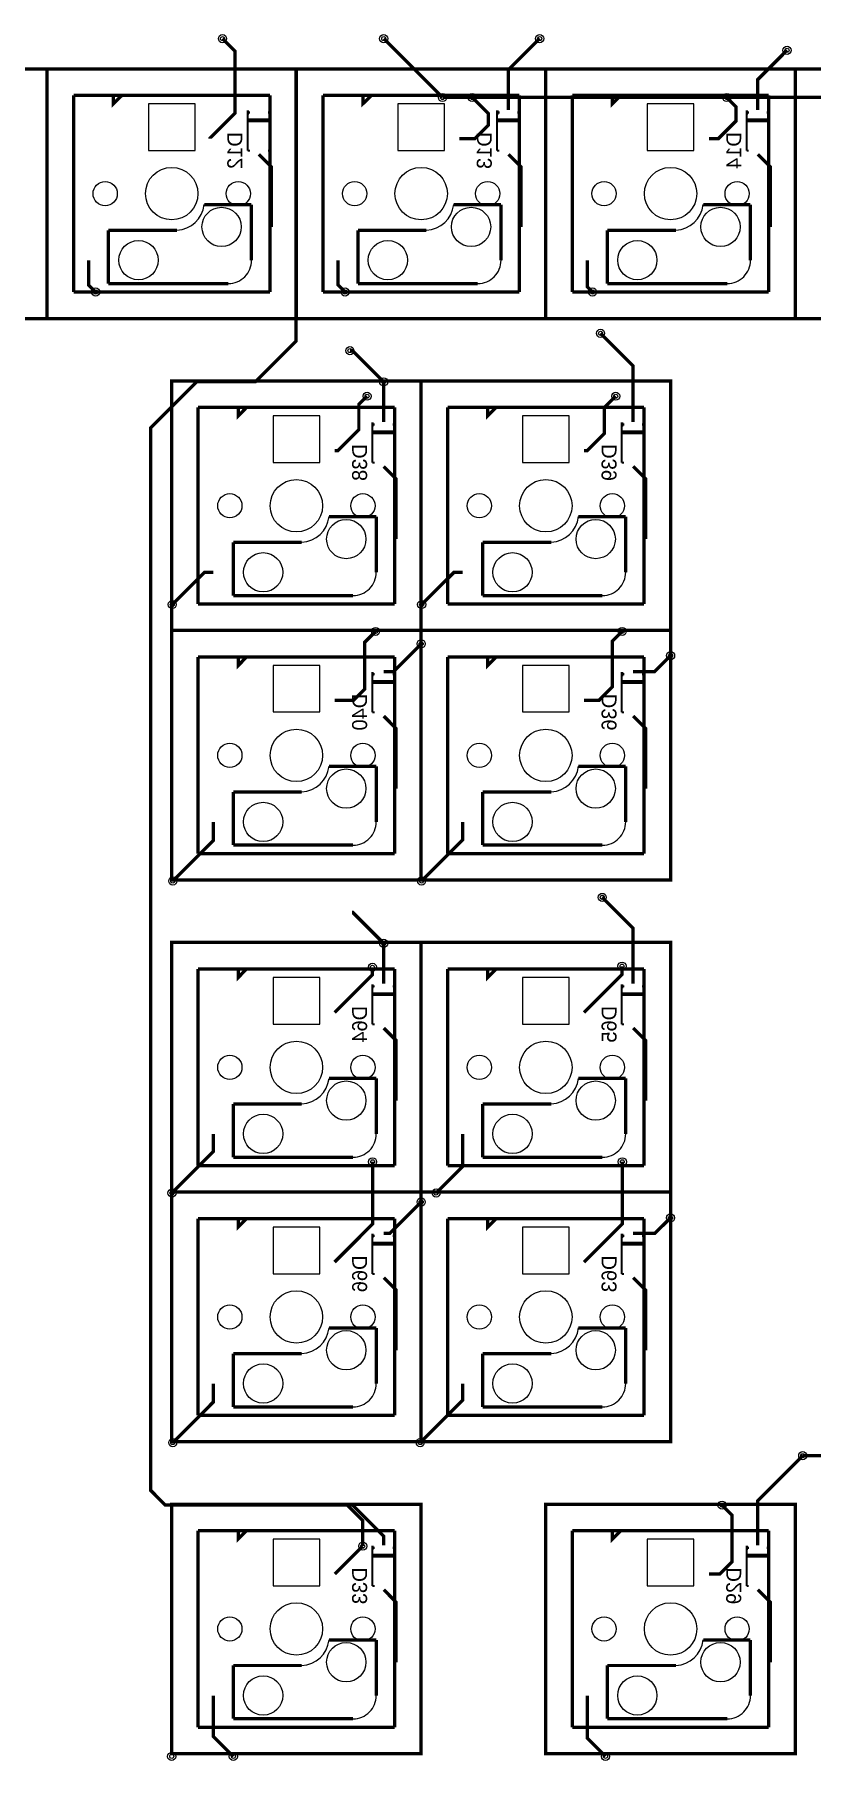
# Model space of a CAD drawing. Extents: x -38 to 13910, y -467 to 6521.
# Drawn here: x 187.2 to 246.5, y -14.3 to 117.4 of the extents above; entities that cross this region are included whole.
import ezdxf

# ---------------------------------------------------------------- set-up
doc = ezdxf.new("R2010")
doc.units = 0
doc.header["$MEASUREMENT"] = 0
for name, color, linetype, true_color in [('BottomLayer', 5, 'Continuous', 0x0000ff), ('BottomSilkLayer', 7, 'Continuous', 0x66cc33), ('Document', 7, 'Continuous', 0xffffff), ('Hole', 7, 'Continuous', 0x222222), ('Multi-Layer', 7, 'Continuous', 0xc0c0c0), ('TopLayer', 1, 'Continuous', 0xff0000), ('TopSilkLayer', 7, 'Continuous', 0xffcc00)]:
    doc.layers.add(name, color=color, linetype=linetype, true_color=true_color)

msp = doc.modelspace()

# ---------------------------------------------------------------- linework, layer by layer
at = {"layer": 'BottomLayer', "const_width": 0.254}
for points in [[(201.54, 117.08), (202.5, 116.12), (202.5, 111.39), (200.58, 109.47), (200.58, 109.44)], [(213.85, 117.08), (213.85, 117.08), (218.34, 112.59)], [(225.76, 117.08), (223.37, 114.7), (223.37, 111.63)], [(244.65, 116.19), (242.42, 113.96), (242.42, 111.63)], [(207.15, 114.69), (207.15, 93.99), (204.05, 90.89), (199.56, 90.89), (196.05, 87.38), (196.05, 6.29), (197.18, 5.16), (211.47, 5.16), (213.85, 2.78), (213.85, 2.09)], [(220.61, 112.59), (221.85, 111.36), (221.85, 110.49), (220.8, 109.44), (219.63, 109.44)], [(240.05, 112.59), (240.75, 111.89), (240.75, 110.79), (239.4, 109.44), (238.68, 109.44)], [(204.32, 108.25), (205.28, 107.29), (205.28, 102.71)], [(223.37, 108.25), (224.33, 107.29), (224.33, 102.71)], [(242.42, 108.25), (243.38, 107.29), (243.38, 102.71)], [(191.85, 97.74), (191.31, 98.28), (191.31, 100.17)], [(210.9, 97.74), (210.36, 98.28), (210.36, 100.17)], [(229.8, 97.74), (229.41, 98.13), (229.41, 100.17)], [(230.41, 94.59), (232.9, 92.1), (232.9, 87.82)], [(213.85, 90.89), (213.85, 90.89), (213.85, 87.82)], [(212.58, 89.79), (211.95, 89.16), (211.95, 87.24), (210.34, 85.63), (210.1, 85.63)], [(231.57, 89.79), (230.7, 88.92), (230.7, 86.94), (229.39, 85.63), (229.15, 85.63)], [(213.85, 84.43), (214.8, 83.48), (214.8, 78.89)], [(232.9, 84.43), (233.85, 83.48), (233.85, 78.89)], [(197.7, 73.89), (200.17, 76.35), (200.83, 76.35)], [(216.75, 73.89), (219.22, 76.35), (219.88, 76.35)], [(213.23, 71.84), (212.4, 71.01), (212.4, 67.44), (211.54, 66.58), (210.1, 66.58)], [(232.06, 71.84), (231.3, 71.08), (231.3, 67.59), (230.29, 66.58), (229.15, 66.58)], [(216.71, 70.89), (214.59, 68.77), (213.85, 68.77)], [(235.76, 69.99), (234.54, 68.77), (232.9, 68.77)], [(213.85, 65.38), (214.8, 64.43), (214.8, 59.84)], [(232.9, 65.38), (233.85, 64.43), (233.85, 59.84)], [(197.74, 52.79), (200.83, 55.88), (200.83, 57.3)], [(216.74, 52.79), (219.88, 55.93), (219.88, 57.3)], [(230.54, 51.54), (232.9, 49.18), (232.9, 44.96)], [(213.85, 48.03), (213.85, 48.03), (213.85, 44.96)], [(212.99, 46.21), (212.99, 45.65), (210.1, 42.76)], [(232.05, 46.29), (232.05, 45.66), (229.15, 42.76)], [(213.85, 41.57), (214.8, 40.62), (214.8, 36.03)], [(232.9, 41.57), (233.85, 40.62), (233.85, 36.03)], [(197.68, 28.98), (200.83, 32.13), (200.83, 33.49)], [(217.85, 28.98), (219.88, 31.01), (219.88, 33.49)], [(213, 31.36), (213, 26.61), (210.1, 23.71)], [(232.07, 31.36), (232.07, 26.63), (229.15, 23.71)], [(216.71, 28.29), (214.33, 25.91), (213.85, 25.91)], [(235.75, 27.08), (234.57, 25.91), (232.9, 25.91)], [(213.85, 22.52), (214.8, 21.57), (214.8, 16.98)], [(232.9, 22.52), (233.85, 21.57), (233.85, 16.98)], [(197.74, 9.93), (200.83, 13.02), (200.83, 14.44)], [(216.64, 9.93), (219.88, 13.17), (219.88, 14.44)], [(245.85, 8.93), (242.42, 5.5), (242.42, 2.09)], [(239.69, 5.16), (240.45, 4.4), (240.45, 0.83), (239.52, -0.1), (238.68, -0.1)], [(212.25, 2.03), (212.25, 2.03), (210.11, -0.1)], [(213.85, -1.29), (214.8, -2.25), (214.8, -6.83)], [(242.42, -1.29), (243.38, -2.25), (243.38, -6.83)], [(202.37, -14.02), (200.83, -12.48), (200.83, -9.37)], [(230.79, -14.02), (229.41, -12.64), (229.41, -9.37)]]:
    msp.add_lwpolyline(points, dxfattribs=at)
at = {"layer": 'BottomSilkLayer', "const_width": 0.254}
for points in [[(193.21, 112.74), (193.85, 112.74), (193.21, 112.11), (193.21, 112.74)], [(212.26, 112.74), (212.9, 112.74), (212.26, 112.11), (212.26, 112.74)], [(231.31, 112.74), (231.95, 112.74), (231.31, 112.11), (231.31, 112.74)], [(202.74, 88.93), (203.37, 88.93), (202.74, 88.29), (202.74, 88.93)], [(221.79, 88.93), (222.42, 88.93), (221.79, 88.29), (221.79, 88.93)], [(202.74, 69.88), (203.37, 69.88), (202.74, 69.24), (202.74, 69.88)], [(221.79, 69.88), (222.42, 69.88), (221.79, 69.24), (221.79, 69.88)], [(202.74, 46.07), (203.37, 46.07), (202.74, 45.43), (202.74, 46.07)], [(221.79, 46.07), (222.42, 46.07), (221.79, 45.43), (221.79, 46.07)], [(202.74, 27.01), (203.37, 27.01), (202.74, 26.38), (202.74, 27.01)], [(221.79, 27.01), (222.42, 27.01), (221.79, 26.38), (221.79, 27.01)], [(202.74, 3.2), (203.37, 3.2), (202.74, 2.57), (202.74, 3.2)], [(231.31, 3.2), (231.95, 3.2), (231.31, 2.57), (231.31, 3.2)]]:
    msp.add_lwpolyline(points, close=True, dxfattribs=at)
at = {"layer": 'BottomSilkLayer', "const_width": 0.152}
for points in [[(203.57, 111.52), (203.46, 111.52), (203.46, 111.35)], [(203.46, 111.35), (203.46, 111.35), (203.57, 111.35)], [(203.46, 111.35), (203.46, 111.35), (203.46, 108.53)], [(203.46, 110.91), (203.46, 110.91), (205.19, 110.91)], [(203.46, 110.77), (203.46, 110.77), (205.19, 110.77)], [(203.57, 111.52), (203.57, 111.52), (203.57, 111.35)], [(205.08, 111.52), (205.08, 111.52), (205.08, 111.35)], [(205.19, 111.35), (205.19, 111.52), (205.08, 111.52)], [(205.08, 111.35), (205.08, 111.35), (205.19, 111.35)], [(205.19, 111.35), (205.19, 111.35), (205.19, 108.53)], [(222.62, 111.52), (222.51, 111.52), (222.51, 111.35)], [(222.51, 111.35), (222.51, 111.35), (222.62, 111.35)], [(222.51, 111.35), (222.51, 111.35), (222.51, 108.53)], [(222.51, 110.91), (222.51, 110.91), (224.24, 110.91)], [(222.51, 110.77), (222.51, 110.77), (224.24, 110.77)], [(222.62, 111.52), (222.62, 111.52), (222.62, 111.35)], [(224.13, 111.52), (224.13, 111.52), (224.13, 111.35)], [(224.24, 111.35), (224.24, 111.52), (224.13, 111.52)], [(224.13, 111.35), (224.13, 111.35), (224.24, 111.35)], [(224.24, 111.35), (224.24, 111.35), (224.24, 108.53)], [(241.67, 111.52), (241.56, 111.52), (241.56, 111.35)], [(241.56, 111.35), (241.56, 111.35), (241.67, 111.35)], [(241.56, 111.35), (241.56, 111.35), (241.56, 108.53)], [(241.56, 110.91), (241.56, 110.91), (243.29, 110.91)], [(241.56, 110.77), (241.56, 110.77), (243.29, 110.77)], [(241.67, 111.52), (241.67, 111.52), (241.67, 111.35)], [(243.18, 111.52), (243.18, 111.52), (243.18, 111.35)], [(243.29, 111.35), (243.29, 111.52), (243.18, 111.52)], [(243.18, 111.35), (243.18, 111.35), (243.29, 111.35)], [(243.29, 111.35), (243.29, 111.35), (243.29, 108.53)], [(203.46, 108.53), (203.46, 108.53), (203.63, 108.53)], [(205.19, 108.53), (205.19, 108.53), (205.02, 108.53)], [(222.51, 108.53), (222.51, 108.53), (222.68, 108.53)], [(224.24, 108.53), (224.24, 108.53), (224.07, 108.53)], [(241.56, 108.53), (241.56, 108.53), (241.73, 108.53)], [(243.29, 108.53), (243.29, 108.53), (243.12, 108.53)], [(213.09, 87.71), (212.98, 87.71), (212.98, 87.53)], [(212.98, 87.53), (212.98, 87.53), (213.09, 87.53)], [(212.98, 87.53), (212.98, 87.53), (212.98, 84.72)], [(212.98, 87.1), (212.98, 87.1), (214.72, 87.1)], [(212.98, 86.95), (212.98, 86.95), (214.72, 86.95)], [(213.09, 87.71), (213.09, 87.71), (213.09, 87.53)], [(214.6, 87.71), (214.6, 87.71), (214.6, 87.53)], [(214.72, 87.53), (214.72, 87.71), (214.6, 87.71)], [(214.6, 87.53), (214.6, 87.53), (214.72, 87.53)], [(214.72, 87.53), (214.72, 87.53), (214.72, 84.72)], [(232.14, 87.71), (232.03, 87.71), (232.03, 87.53)], [(232.03, 87.53), (232.03, 87.53), (232.14, 87.53)], [(232.03, 87.53), (232.03, 87.53), (232.03, 84.72)], [(232.03, 87.1), (232.03, 87.1), (233.77, 87.1)], [(232.03, 86.95), (232.03, 86.95), (233.77, 86.95)], [(232.14, 87.71), (232.14, 87.71), (232.14, 87.53)], [(233.65, 87.71), (233.65, 87.71), (233.65, 87.53)], [(233.77, 87.53), (233.77, 87.71), (233.65, 87.71)], [(233.65, 87.53), (233.65, 87.53), (233.77, 87.53)], [(233.77, 87.53), (233.77, 87.53), (233.77, 84.72)], [(212.98, 84.72), (212.98, 84.72), (213.15, 84.72)], [(214.72, 84.72), (214.72, 84.72), (214.55, 84.72)], [(232.03, 84.72), (232.03, 84.72), (232.2, 84.72)], [(233.77, 84.72), (233.77, 84.72), (233.6, 84.72)], [(213.09, 68.66), (212.98, 68.66), (212.98, 68.48)], [(212.98, 68.48), (212.98, 68.48), (213.09, 68.48)], [(212.98, 68.48), (212.98, 68.48), (212.98, 65.67)], [(213.09, 68.66), (213.09, 68.66), (213.09, 68.48)], [(214.6, 68.66), (214.6, 68.66), (214.6, 68.48)], [(214.72, 68.48), (214.72, 68.66), (214.6, 68.66)], [(214.6, 68.48), (214.6, 68.48), (214.72, 68.48)], [(214.72, 68.48), (214.72, 68.48), (214.72, 65.67)], [(232.14, 68.66), (232.03, 68.66), (232.03, 68.48)], [(232.03, 68.48), (232.03, 68.48), (232.14, 68.48)], [(232.03, 68.48), (232.03, 68.48), (232.03, 65.67)], [(232.14, 68.66), (232.14, 68.66), (232.14, 68.48)], [(233.65, 68.66), (233.65, 68.66), (233.65, 68.48)], [(233.77, 68.48), (233.77, 68.66), (233.65, 68.66)], [(233.65, 68.48), (233.65, 68.48), (233.77, 68.48)], [(233.77, 68.48), (233.77, 68.48), (233.77, 65.67)], [(212.98, 68.05), (212.98, 68.05), (214.72, 68.05)], [(212.98, 67.9), (212.98, 67.9), (214.72, 67.9)], [(232.03, 68.05), (232.03, 68.05), (233.77, 68.05)], [(232.03, 67.9), (232.03, 67.9), (233.77, 67.9)], [(212.98, 65.67), (212.98, 65.67), (213.15, 65.67)], [(214.72, 65.67), (214.72, 65.67), (214.55, 65.67)], [(232.03, 65.67), (232.03, 65.67), (232.2, 65.67)], [(233.77, 65.67), (233.77, 65.67), (233.6, 65.67)], [(213.09, 44.84), (212.98, 44.84), (212.98, 44.67)], [(213.09, 44.84), (213.09, 44.84), (213.09, 44.67)], [(214.6, 44.84), (214.6, 44.84), (214.6, 44.67)], [(214.72, 44.67), (214.72, 44.84), (214.6, 44.84)], [(232.14, 44.84), (232.03, 44.84), (232.03, 44.67)], [(232.14, 44.84), (232.14, 44.84), (232.14, 44.67)], [(233.65, 44.84), (233.65, 44.84), (233.65, 44.67)], [(233.77, 44.67), (233.77, 44.84), (233.65, 44.84)], [(212.98, 44.67), (212.98, 44.67), (213.09, 44.67)], [(212.98, 44.67), (212.98, 44.67), (212.98, 41.86)], [(212.98, 44.23), (212.98, 44.23), (214.72, 44.23)], [(212.98, 44.09), (212.98, 44.09), (214.72, 44.09)], [(214.6, 44.67), (214.6, 44.67), (214.72, 44.67)], [(214.72, 44.67), (214.72, 44.67), (214.72, 41.86)], [(232.03, 44.67), (232.03, 44.67), (232.14, 44.67)], [(232.03, 44.67), (232.03, 44.67), (232.03, 41.86)], [(232.03, 44.23), (232.03, 44.23), (233.77, 44.23)], [(232.03, 44.09), (232.03, 44.09), (233.77, 44.09)], [(233.65, 44.67), (233.65, 44.67), (233.77, 44.67)], [(233.77, 44.67), (233.77, 44.67), (233.77, 41.86)], [(212.98, 41.86), (212.98, 41.86), (213.15, 41.86)], [(214.72, 41.86), (214.72, 41.86), (214.55, 41.86)], [(232.03, 41.86), (232.03, 41.86), (232.2, 41.86)], [(233.77, 41.86), (233.77, 41.86), (233.6, 41.86)], [(213.09, 25.79), (212.98, 25.79), (212.98, 25.62)], [(212.98, 25.62), (212.98, 25.62), (213.09, 25.62)], [(212.98, 25.62), (212.98, 25.62), (212.98, 22.81)], [(212.98, 25.18), (212.98, 25.18), (214.72, 25.18)], [(212.98, 25.04), (212.98, 25.04), (214.72, 25.04)], [(213.09, 25.79), (213.09, 25.79), (213.09, 25.62)], [(214.6, 25.79), (214.6, 25.79), (214.6, 25.62)], [(214.72, 25.62), (214.72, 25.79), (214.6, 25.79)], [(214.6, 25.62), (214.6, 25.62), (214.72, 25.62)], [(214.72, 25.62), (214.72, 25.62), (214.72, 22.81)], [(232.14, 25.79), (232.03, 25.79), (232.03, 25.62)], [(232.03, 25.62), (232.03, 25.62), (232.14, 25.62)], [(232.03, 25.62), (232.03, 25.62), (232.03, 22.81)], [(232.03, 25.18), (232.03, 25.18), (233.77, 25.18)], [(232.03, 25.04), (232.03, 25.04), (233.77, 25.04)], [(232.14, 25.79), (232.14, 25.79), (232.14, 25.62)], [(233.65, 25.79), (233.65, 25.79), (233.65, 25.62)], [(233.77, 25.62), (233.77, 25.79), (233.65, 25.79)], [(233.65, 25.62), (233.65, 25.62), (233.77, 25.62)], [(233.77, 25.62), (233.77, 25.62), (233.77, 22.81)], [(212.98, 22.81), (212.98, 22.81), (213.15, 22.81)], [(214.72, 22.81), (214.72, 22.81), (214.55, 22.81)], [(232.03, 22.81), (232.03, 22.81), (232.2, 22.81)], [(233.77, 22.81), (233.77, 22.81), (233.6, 22.81)], [(213.09, 1.98), (212.98, 1.98), (212.98, 1.81)], [(212.98, 1.81), (212.98, 1.81), (213.09, 1.81)], [(212.98, 1.81), (212.98, 1.81), (212.98, -1.01)], [(212.98, 1.37), (212.98, 1.37), (214.72, 1.37)], [(213.09, 1.98), (213.09, 1.98), (213.09, 1.81)], [(214.6, 1.98), (214.6, 1.98), (214.6, 1.81)], [(214.72, 1.81), (214.72, 1.98), (214.6, 1.98)], [(214.6, 1.81), (214.6, 1.81), (214.72, 1.81)], [(214.72, 1.81), (214.72, 1.81), (214.72, -1.01)], [(241.67, 1.98), (241.56, 1.98), (241.56, 1.81)], [(241.56, 1.81), (241.56, 1.81), (241.67, 1.81)], [(241.56, 1.81), (241.56, 1.81), (241.56, -1.01)], [(241.56, 1.37), (241.56, 1.37), (243.29, 1.37)], [(241.67, 1.98), (241.67, 1.98), (241.67, 1.81)], [(243.18, 1.98), (243.18, 1.98), (243.18, 1.81)], [(243.29, 1.81), (243.29, 1.98), (243.18, 1.98)], [(243.18, 1.81), (243.18, 1.81), (243.29, 1.81)], [(243.29, 1.81), (243.29, 1.81), (243.29, -1.01)], [(212.98, 1.23), (212.98, 1.23), (214.72, 1.23)], [(241.56, 1.23), (241.56, 1.23), (243.29, 1.23)], [(212.98, -1.01), (212.98, -1.01), (213.15, -1.01)], [(214.72, -1.01), (214.72, -1.01), (214.55, -1.01)], [(241.56, -1.01), (241.56, -1.01), (241.73, -1.01)], [(243.29, -1.01), (243.29, -1.01), (243.12, -1.01)]]:
    msp.add_lwpolyline(points, dxfattribs=at)
at = {"layer": 'Document', "const_width": 0.254}
for points in [[(188.13, 95.72), (169.08, 95.72), (169.08, 114.77), (188.13, 114.77)], [(188.13, 114.77), (188.13, 114.77), (188.13, 95.72)], [(207.18, 95.72), (188.13, 95.72), (188.13, 114.77), (207.18, 114.77)], [(207.18, 114.77), (207.18, 114.77), (207.18, 95.72)], [(226.23, 95.72), (207.18, 95.72), (207.18, 114.77), (226.23, 114.77)], [(226.23, 114.77), (226.23, 114.77), (226.23, 95.72)], [(245.28, 95.72), (226.23, 95.72), (226.23, 114.77), (245.28, 114.77)], [(245.28, 114.77), (245.28, 114.77), (245.28, 95.72)], [(264.33, 95.72), (245.28, 95.72), (245.28, 114.77), (264.33, 114.77)], [(200.15, 104.41), (200.15, 104.41), (203.75, 104.41)], [(203.75, 104.41), (203.75, 104.41), (203.75, 100.17)], [(219.2, 104.41), (219.2, 104.41), (222.8, 104.41)], [(222.8, 104.41), (222.8, 104.41), (222.8, 100.17)], [(238.25, 104.41), (238.25, 104.41), (241.85, 104.41)], [(241.85, 104.41), (241.85, 104.41), (241.85, 100.17)], [(192.83, 102.45), (192.83, 102.45), (192.83, 98.39)], [(192.83, 102.45), (192.83, 102.45), (198.06, 102.45)], [(211.88, 102.45), (211.88, 102.45), (211.88, 98.39)], [(211.88, 102.45), (211.88, 102.45), (217.11, 102.45)], [(230.93, 102.45), (230.93, 102.45), (230.93, 98.39)], [(230.93, 102.45), (230.93, 102.45), (236.16, 102.45)], [(201.98, 98.39), (201.98, 98.39), (192.83, 98.39)], [(221.03, 98.39), (221.03, 98.39), (211.88, 98.39)], [(240.08, 98.39), (240.08, 98.39), (230.93, 98.39)], [(216.71, 71.91), (197.66, 71.91), (197.66, 90.96), (216.71, 90.96)], [(216.71, 90.96), (216.71, 90.96), (216.71, 71.91)], [(235.76, 71.91), (216.71, 71.91), (216.71, 90.96), (235.76, 90.96)], [(235.76, 90.96), (235.76, 90.96), (235.76, 71.91)], [(209.67, 80.6), (209.67, 80.6), (213.28, 80.6)], [(213.28, 80.6), (213.28, 80.6), (213.28, 76.35)], [(228.72, 80.6), (228.72, 80.6), (232.33, 80.6)], [(232.33, 80.6), (232.33, 80.6), (232.33, 76.35)], [(202.36, 78.64), (202.36, 78.64), (202.36, 74.58)], [(202.36, 78.64), (202.36, 78.64), (207.59, 78.64)], [(221.41, 78.64), (221.41, 78.64), (221.41, 74.58)], [(221.41, 78.64), (221.41, 78.64), (226.64, 78.64)], [(211.5, 74.58), (211.5, 74.58), (202.36, 74.58)], [(230.55, 74.58), (230.55, 74.58), (221.41, 74.58)], [(216.71, 52.86), (197.66, 52.86), (197.66, 71.91), (216.71, 71.91)], [(216.71, 71.91), (216.71, 71.91), (216.71, 52.86)], [(235.76, 52.86), (216.71, 52.86), (216.71, 71.91), (235.76, 71.91)], [(235.76, 71.91), (235.76, 71.91), (235.76, 52.86)], [(209.67, 61.55), (209.67, 61.55), (213.28, 61.55)], [(213.28, 61.55), (213.28, 61.55), (213.28, 57.3)], [(228.72, 61.55), (228.72, 61.55), (232.33, 61.55)], [(232.33, 61.55), (232.33, 61.55), (232.33, 57.3)], [(202.36, 59.59), (202.36, 59.59), (202.36, 55.53)], [(202.36, 59.59), (202.36, 59.59), (207.59, 59.59)], [(221.41, 59.59), (221.41, 59.59), (221.41, 55.53)], [(221.41, 59.59), (221.41, 59.59), (226.64, 59.59)], [(211.5, 55.53), (211.5, 55.53), (202.36, 55.53)], [(230.55, 55.53), (230.55, 55.53), (221.41, 55.53)], [(216.71, 29.05), (197.66, 29.05), (197.66, 48.1), (216.71, 48.1)], [(216.71, 48.1), (216.71, 48.1), (216.71, 29.05)], [(235.76, 29.05), (216.71, 29.05), (216.71, 48.1), (235.76, 48.1)], [(235.76, 48.1), (235.76, 48.1), (235.76, 29.05)], [(209.67, 37.73), (209.67, 37.73), (213.28, 37.73)], [(213.28, 37.73), (213.28, 37.73), (213.28, 33.49)], [(228.72, 37.73), (228.72, 37.73), (232.33, 37.73)], [(232.33, 37.73), (232.33, 37.73), (232.33, 33.49)], [(202.36, 35.78), (202.36, 35.78), (202.36, 31.71)], [(202.36, 35.78), (202.36, 35.78), (207.59, 35.78)], [(221.41, 35.78), (221.41, 35.78), (221.41, 31.71)], [(221.41, 35.78), (221.41, 35.78), (226.64, 35.78)], [(211.5, 31.71), (211.5, 31.71), (202.36, 31.71)], [(230.55, 31.71), (230.55, 31.71), (221.41, 31.71)], [(216.71, 10), (197.66, 10), (197.66, 29.05), (216.71, 29.05)], [(216.71, 29.05), (216.71, 29.05), (216.71, 10)], [(235.76, 10), (216.71, 10), (216.71, 29.05), (235.76, 29.05)], [(235.76, 29.05), (235.76, 29.05), (235.76, 10)], [(209.67, 18.68), (209.67, 18.68), (213.28, 18.68)], [(213.28, 18.68), (213.28, 18.68), (213.28, 14.44)], [(228.72, 18.68), (228.72, 18.68), (232.33, 18.68)], [(232.33, 18.68), (232.33, 18.68), (232.33, 14.44)], [(202.36, 16.73), (202.36, 16.73), (202.36, 12.66)], [(202.36, 16.73), (202.36, 16.73), (207.59, 16.73)], [(221.41, 16.73), (221.41, 16.73), (221.41, 12.66)], [(221.41, 16.73), (221.41, 16.73), (226.64, 16.73)], [(211.5, 12.66), (211.5, 12.66), (202.36, 12.66)], [(230.55, 12.66), (230.55, 12.66), (221.41, 12.66)], [(216.71, -13.82), (197.66, -13.82), (197.66, 5.23), (216.71, 5.23)], [(216.71, 5.23), (216.71, 5.23), (216.71, -13.82)], [(245.28, -13.82), (226.23, -13.82), (226.23, 5.23), (245.28, 5.23)], [(245.28, 5.23), (245.28, 5.23), (245.28, -13.82)], [(209.67, -5.13), (209.67, -5.13), (213.28, -5.13)], [(213.28, -5.13), (213.28, -5.13), (213.28, -9.37)], [(238.25, -5.13), (238.25, -5.13), (241.85, -5.13)], [(241.85, -5.13), (241.85, -5.13), (241.85, -9.37)], [(202.36, -7.08), (202.36, -7.08), (202.36, -11.15)], [(202.36, -7.08), (202.36, -7.08), (207.59, -7.08)], [(230.93, -7.08), (230.93, -7.08), (230.93, -11.15)], [(230.93, -7.08), (230.93, -7.08), (236.16, -7.08)], [(211.5, -11.15), (211.5, -11.15), (202.36, -11.15)], [(240.08, -11.15), (240.08, -11.15), (230.93, -11.15)]]:
    msp.add_lwpolyline(points, dxfattribs=at)
at = {"layer": 'Document'}
for centre, radius, start, end in [((197.94, 104.67), 2.22, 273.1216, 353.2761), ((216.99, 104.67), 2.22, 273.1216, 353.2761), ((236.04, 104.67), 2.22, 273.1216, 353.2761), ((201.99, 100.16), 1.77, 270, 0.2787), ((221.04, 100.16), 1.77, 270, 0.2787), ((240.09, 100.16), 1.77, 270, 0.2787), ((207.47, 80.86), 2.22, 273.1216, 353.2761), ((226.52, 80.86), 2.22, 273.1216, 353.2761), ((211.51, 76.35), 1.77, 270, 0.2787), ((230.56, 76.35), 1.77, 270, 0.2787), ((207.47, 61.81), 2.22, 273.1216, 353.2761), ((226.52, 61.81), 2.22, 273.1216, 353.2761), ((211.51, 57.3), 1.77, 270, 0.2787), ((230.56, 57.3), 1.77, 270, 0.2787), ((207.47, 37.99), 2.22, 273.1216, 353.2761), ((226.52, 37.99), 2.22, 273.1216, 353.2761), ((211.51, 33.48), 1.77, 270, 0.2787), ((230.56, 33.48), 1.77, 270, 0.2787), ((207.47, 18.94), 2.22, 273.1216, 353.2761), ((226.52, 18.94), 2.22, 273.1216, 353.2761), ((211.51, 14.43), 1.77, 270, 0.2787), ((230.56, 14.43), 1.77, 270, 0.2787), ((207.47, -4.87), 2.22, 273.1216, 353.2761), ((236.04, -4.87), 2.22, 273.1216, 353.2761), ((211.51, -9.38), 1.77, 270, 0.2787), ((240.09, -9.38), 1.77, 270, 0.2787)]:
    msp.add_arc(centre, radius, start, end, dxfattribs=at)
at = {"layer": 'Hole'}
for centre in [(201.54, 117.08), (213.85, 117.08), (225.76, 117.08), (244.65, 116.19), (218.34, 112.59), (220.61, 112.59), (240.05, 112.59), (191.85, 97.74), (210.9, 97.74), (229.8, 97.74), (230.41, 94.59), (211.27, 93.27), (213.85, 90.89), (212.58, 89.79), (231.57, 89.79), (197.7, 73.89), (216.75, 73.89), (213.23, 71.84), (232.06, 71.84), (216.71, 70.89), (235.76, 69.99), (197.74, 52.79), (216.74, 52.79), (230.54, 51.54), (213.85, 48.03), (212.99, 46.21), (232.05, 46.29), (213, 31.36), (232.07, 31.36), (197.68, 28.98), (217.85, 28.98), (216.71, 28.29), (235.75, 27.08), (197.74, 9.93), (216.64, 9.93), (245.85, 8.93), (239.69, 5.16), (212.25, 2.03), (197.66, -14.02), (202.37, -14.02), (230.79, -14.02)]:
    msp.add_circle(centre, 0.155, dxfattribs=at)
at = {"layer": 'Multi-Layer'}
for points in [[(199.44, 112.11), (195.88, 112.11), (195.88, 108.55), (199.44, 108.55)], [(218.49, 112.11), (214.93, 112.11), (214.93, 108.55), (218.49, 108.55)], [(237.54, 112.11), (233.98, 112.11), (233.98, 108.55), (237.54, 108.55)], [(208.96, 88.29), (205.41, 88.29), (205.41, 84.74), (208.96, 84.74)], [(228.01, 88.29), (224.46, 88.29), (224.46, 84.74), (228.01, 84.74)], [(208.96, 69.24), (205.41, 69.24), (205.41, 65.69), (208.96, 65.69)], [(228.01, 69.24), (224.46, 69.24), (224.46, 65.69), (228.01, 65.69)], [(208.96, 45.43), (205.41, 45.43), (205.41, 41.87), (208.96, 41.87)], [(228.01, 45.43), (224.46, 45.43), (224.46, 41.87), (228.01, 41.87)], [(208.96, 26.38), (205.41, 26.38), (205.41, 22.82), (208.96, 22.82)], [(228.01, 26.38), (224.46, 26.38), (224.46, 22.82), (228.01, 22.82)], [(208.96, 2.57), (205.41, 2.57), (205.41, -0.99), (208.96, -0.99)], [(237.54, 2.57), (233.98, 2.57), (233.98, -0.99), (237.54, -0.99)]]:
    msp.add_lwpolyline(points, close=True, dxfattribs=at)
for centre, radius in [((201.54, 117.08), 0.31), ((213.85, 117.08), 0.31), ((225.76, 117.08), 0.31), ((244.65, 116.19), 0.31), ((218.34, 112.59), 0.31), ((220.61, 112.59), 0.31), ((240.05, 112.59), 0.31), ((197.66, 105.25), 2), ((216.71, 105.25), 2), ((235.76, 105.25), 2), ((192.58, 105.25), 0.925), ((202.74, 105.25), 0.925), ((211.63, 105.25), 0.925), ((221.79, 105.25), 0.925), ((230.68, 105.25), 0.925), ((240.84, 105.25), 0.925), ((201.47, 102.71), 1.5), ((220.52, 102.71), 1.5), ((239.57, 102.71), 1.5), ((195.12, 100.17), 1.5), ((214.17, 100.17), 1.5), ((233.22, 100.17), 1.5), ((191.85, 97.74), 0.31), ((210.9, 97.74), 0.31), ((229.8, 97.74), 0.31), ((230.41, 94.59), 0.31), ((211.27, 93.27), 0.31), ((213.85, 90.89), 0.31), ((212.58, 89.79), 0.31), ((231.57, 89.79), 0.31), ((207.18, 81.43), 2), ((226.23, 81.43), 2), ((202.1, 81.43), 0.925), ((212.26, 81.43), 0.925), ((221.15, 81.43), 0.925), ((231.31, 81.43), 0.925), ((210.99, 78.89), 1.5), ((230.04, 78.89), 1.5), ((204.64, 76.35), 1.5), ((223.69, 76.35), 1.5), ((197.7, 73.89), 0.31), ((216.75, 73.89), 0.31), ((213.23, 71.84), 0.31), ((216.71, 70.89), 0.31), ((232.06, 71.84), 0.31), ((235.76, 69.99), 0.31), ((202.1, 62.38), 0.925), ((207.18, 62.38), 2), ((212.26, 62.38), 0.925), ((221.15, 62.38), 0.925), ((226.23, 62.38), 2), ((231.31, 62.38), 0.925), ((210.99, 59.84), 1.5), ((230.04, 59.84), 1.5), ((204.64, 57.3), 1.5), ((223.69, 57.3), 1.5), ((197.74, 52.79), 0.31), ((216.74, 52.79), 0.31), ((230.54, 51.54), 0.31), ((213.85, 48.03), 0.31), ((212.99, 46.21), 0.31), ((232.05, 46.29), 0.31), ((207.18, 38.57), 2), ((226.23, 38.57), 2), ((202.1, 38.57), 0.925), ((212.26, 38.57), 0.925), ((221.15, 38.57), 0.925), ((231.31, 38.57), 0.925), ((210.99, 36.03), 1.5), ((230.04, 36.03), 1.5), ((204.64, 33.49), 1.5), ((223.69, 33.49), 1.5), ((213, 31.36), 0.31), ((232.07, 31.36), 0.31), ((197.68, 28.98), 0.31), ((217.85, 28.98), 0.31), ((216.71, 28.29), 0.31), ((235.75, 27.08), 0.31), ((207.18, 19.52), 2), ((226.23, 19.52), 2), ((202.1, 19.52), 0.925), ((212.26, 19.52), 0.925), ((221.15, 19.52), 0.925), ((231.31, 19.52), 0.925), ((210.99, 16.98), 1.5), ((230.04, 16.98), 1.5), ((204.64, 14.44), 1.5), ((223.69, 14.44), 1.5), ((197.74, 9.93), 0.31), ((216.64, 9.93), 0.31), ((245.85, 8.93), 0.31), ((239.69, 5.16), 0.31), ((212.25, 2.03), 0.31), ((207.18, -4.29), 2), ((235.76, -4.29), 2), ((202.1, -4.29), 0.925), ((212.26, -4.29), 0.925), ((230.68, -4.29), 0.925), ((240.84, -4.29), 0.925), ((210.99, -6.83), 1.5), ((239.57, -6.83), 1.5), ((204.64, -9.37), 1.5), ((233.22, -9.37), 1.5), ((197.66, -14.02), 0.31), ((202.37, -14.02), 0.31), ((230.79, -14.02), 0.31)]:
    msp.add_circle(centre, radius, dxfattribs=at)
at = {"layer": 'TopLayer', "const_width": 0.254}
for points in [[(218.34, 112.59), (258.75, 112.59), (259.65, 111.69)], [(211.27, 93.27), (211.47, 93.27), (213.85, 90.89)], [(211.44, 50.41), (211.47, 50.41), (213.85, 48.03)], [(314.71, 24.83), (290.11, 24.83), (288.16, 22.89), (288.16, 12.68), (284.41, 8.93), (245.85, 8.93)], [(211.06, 5.16), (212.25, 3.97), (212.25, 2.03)]]:
    msp.add_lwpolyline(points, dxfattribs=at)
at = {"layer": 'TopSilkLayer', "const_width": 0.254}
for points in [[(186.23, 114.77), (188.13, 114.77), (188.13, 112.87)], [(188.13, 112.87), (188.13, 114.77), (190.04, 114.77)], [(205.28, 114.77), (207.18, 114.77), (207.18, 112.87)], [(207.18, 112.87), (207.18, 114.77), (209.09, 114.77)], [(224.33, 114.77), (226.23, 114.77), (226.23, 112.87)], [(226.23, 112.87), (226.23, 114.77), (228.14, 114.77)], [(243.38, 114.77), (245.28, 114.77), (245.28, 112.87)], [(245.28, 112.87), (245.28, 114.77), (247.19, 114.77)], [(190.16, 97.75), (190.16, 97.75), (190.16, 112.75)], [(190.16, 112.75), (190.16, 112.75), (205.16, 112.75)], [(205.16, 97.75), (205.16, 97.75), (205.16, 112.75)], [(209.21, 97.75), (209.21, 97.75), (209.21, 112.75)], [(209.21, 112.75), (209.21, 112.75), (224.21, 112.75)], [(224.21, 97.75), (224.21, 97.75), (224.21, 112.75)], [(228.26, 97.75), (228.26, 97.75), (228.26, 112.75)], [(228.26, 112.75), (228.26, 112.75), (243.26, 112.75)], [(243.26, 97.75), (243.26, 97.75), (243.26, 112.75)], [(188.13, 97.63), (188.13, 95.72), (186.23, 95.72)], [(190.04, 95.72), (188.13, 95.72), (188.13, 97.63)], [(190.16, 97.75), (190.16, 97.75), (205.16, 97.75)], [(207.18, 97.63), (207.18, 95.72), (205.28, 95.72)], [(209.09, 95.72), (207.18, 95.72), (207.18, 97.63)], [(209.21, 97.75), (209.21, 97.75), (224.21, 97.75)], [(226.23, 97.63), (226.23, 95.72), (224.33, 95.72)], [(228.14, 95.72), (226.23, 95.72), (226.23, 97.63)], [(228.26, 97.75), (228.26, 97.75), (243.26, 97.75)], [(245.28, 97.63), (245.28, 95.72), (243.38, 95.72)], [(247.19, 95.72), (245.28, 95.72), (245.28, 97.63)], [(197.66, 89.05), (197.66, 90.96), (199.56, 90.96)], [(214.8, 90.96), (216.71, 90.96), (216.71, 89.05)], [(216.71, 89.05), (216.71, 90.96), (218.61, 90.96)], [(233.85, 90.96), (235.76, 90.96), (235.76, 89.05)], [(199.68, 73.93), (199.68, 73.93), (199.68, 88.93)], [(199.68, 88.93), (199.68, 88.93), (214.68, 88.93)], [(214.68, 73.93), (214.68, 73.93), (214.68, 88.93)], [(218.73, 73.93), (218.73, 73.93), (218.73, 88.93)], [(218.73, 88.93), (218.73, 88.93), (233.73, 88.93)], [(233.73, 73.93), (233.73, 73.93), (233.73, 88.93)], [(199.56, 71.91), (197.66, 71.91), (197.66, 73.81)], [(199.68, 73.93), (199.68, 73.93), (214.68, 73.93)], [(216.71, 73.81), (216.71, 71.91), (214.8, 71.91)], [(218.61, 71.91), (216.71, 71.91), (216.71, 73.81)], [(218.73, 73.93), (218.73, 73.93), (233.73, 73.93)], [(235.76, 73.81), (235.76, 71.91), (233.85, 71.91)], [(197.66, 70), (197.66, 71.91), (199.56, 71.91)], [(214.8, 71.91), (216.71, 71.91), (216.71, 70)], [(216.71, 70), (216.71, 71.91), (218.61, 71.91)], [(233.85, 71.91), (235.76, 71.91), (235.76, 70)], [(199.68, 54.88), (199.68, 54.88), (199.68, 69.88)], [(199.68, 69.88), (199.68, 69.88), (214.68, 69.88)], [(214.68, 54.88), (214.68, 54.88), (214.68, 69.88)], [(218.73, 54.88), (218.73, 54.88), (218.73, 69.88)], [(218.73, 69.88), (218.73, 69.88), (233.73, 69.88)], [(233.73, 54.88), (233.73, 54.88), (233.73, 69.88)], [(199.56, 52.86), (197.66, 52.86), (197.66, 54.76)], [(199.68, 54.88), (199.68, 54.88), (214.68, 54.88)], [(216.71, 54.76), (216.71, 52.86), (214.8, 52.86)], [(218.61, 52.86), (216.71, 52.86), (216.71, 54.76)], [(218.73, 54.88), (218.73, 54.88), (233.73, 54.88)], [(235.76, 54.76), (235.76, 52.86), (233.85, 52.86)], [(197.66, 46.19), (197.66, 48.1), (199.56, 48.1)], [(214.8, 48.1), (216.71, 48.1), (216.71, 46.19)], [(216.71, 46.19), (216.71, 48.1), (218.61, 48.1)], [(233.85, 48.1), (235.76, 48.1), (235.76, 46.19)], [(199.68, 31.07), (199.68, 31.07), (199.68, 46.07)], [(199.68, 46.07), (199.68, 46.07), (214.68, 46.07)], [(214.68, 31.07), (214.68, 31.07), (214.68, 46.07)], [(218.73, 31.07), (218.73, 31.07), (218.73, 46.07)], [(218.73, 46.07), (218.73, 46.07), (233.73, 46.07)], [(233.73, 31.07), (233.73, 31.07), (233.73, 46.07)], [(199.56, 29.05), (197.66, 29.05), (197.66, 30.95)], [(199.68, 31.07), (199.68, 31.07), (214.68, 31.07)], [(216.71, 30.95), (216.71, 29.05), (214.8, 29.05)], [(218.61, 29.05), (216.71, 29.05), (216.71, 30.95)], [(218.73, 31.07), (218.73, 31.07), (233.73, 31.07)], [(235.76, 30.95), (235.76, 29.05), (233.85, 29.05)], [(197.66, 27.14), (197.66, 29.05), (199.56, 29.05)], [(214.8, 29.05), (216.71, 29.05), (216.71, 27.14)], [(216.71, 27.14), (216.71, 29.05), (218.61, 29.05)], [(233.85, 29.05), (235.76, 29.05), (235.76, 27.14)], [(199.68, 12.02), (199.68, 12.02), (199.68, 27.02)], [(199.68, 27.02), (199.68, 27.02), (214.68, 27.02)], [(214.68, 12.02), (214.68, 12.02), (214.68, 27.02)], [(218.73, 12.02), (218.73, 12.02), (218.73, 27.02)], [(218.73, 27.02), (218.73, 27.02), (233.73, 27.02)], [(233.73, 12.02), (233.73, 12.02), (233.73, 27.02)], [(199.56, 10), (197.66, 10), (197.66, 11.9)], [(199.68, 12.02), (199.68, 12.02), (214.68, 12.02)], [(216.71, 11.9), (216.71, 10), (214.8, 10)], [(218.61, 10), (216.71, 10), (216.71, 11.9)], [(218.73, 12.02), (218.73, 12.02), (233.73, 12.02)], [(235.76, 11.9), (235.76, 10), (233.85, 10)], [(197.66, 3.33), (197.66, 5.23), (199.56, 5.23)], [(214.8, 5.23), (216.71, 5.23), (216.71, 3.33)], [(226.23, 3.33), (226.23, 5.23), (228.14, 5.23)], [(243.38, 5.23), (245.28, 5.23), (245.28, 3.33)], [(199.68, -11.79), (199.68, -11.79), (199.68, 3.21)], [(199.68, 3.21), (199.68, 3.21), (214.68, 3.21)], [(214.68, -11.79), (214.68, -11.79), (214.68, 3.21)], [(228.26, -11.79), (228.26, -11.79), (228.26, 3.21)], [(228.26, 3.21), (228.26, 3.21), (243.26, 3.21)], [(243.26, -11.79), (243.26, -11.79), (243.26, 3.21)], [(199.56, -13.82), (197.66, -13.82), (197.66, -11.91)], [(199.68, -11.79), (199.68, -11.79), (214.68, -11.79)], [(216.71, -11.91), (216.71, -13.82), (214.8, -13.82)], [(228.14, -13.82), (226.23, -13.82), (226.23, -11.91)], [(228.26, -11.79), (228.26, -11.79), (243.26, -11.79)], [(245.28, -11.91), (245.28, -13.82), (243.38, -13.82)]]:
    msp.add_lwpolyline(points, dxfattribs=at)

# ---------------------------------------------------------------- texts
at = {"layer": 'BottomSilkLayer', "text_generation_flag": 2}
for s, p in [('D12', (203.05, 109.94)), ('D13', (222.1, 109.94)), ('D14', (241.15, 109.94)), ('D38', (212.58, 86.13)), ('D39', (231.63, 86.13)), ('D40', (212.58, 67.08)), ('D36', (231.63, 67.08)), ('D64', (212.58, 43.26)), ('D65', (231.63, 43.26)), ('D66', (212.58, 24.21)), ('D63', (231.63, 24.21)), ('D33', (212.58, 0.4)), ('D29', (241.15, 0.4))]:
    msp.add_text(s, height=1.143, rotation=90, dxfattribs=at).set_placement(p)

doc.saveas('drawing.dxf')
